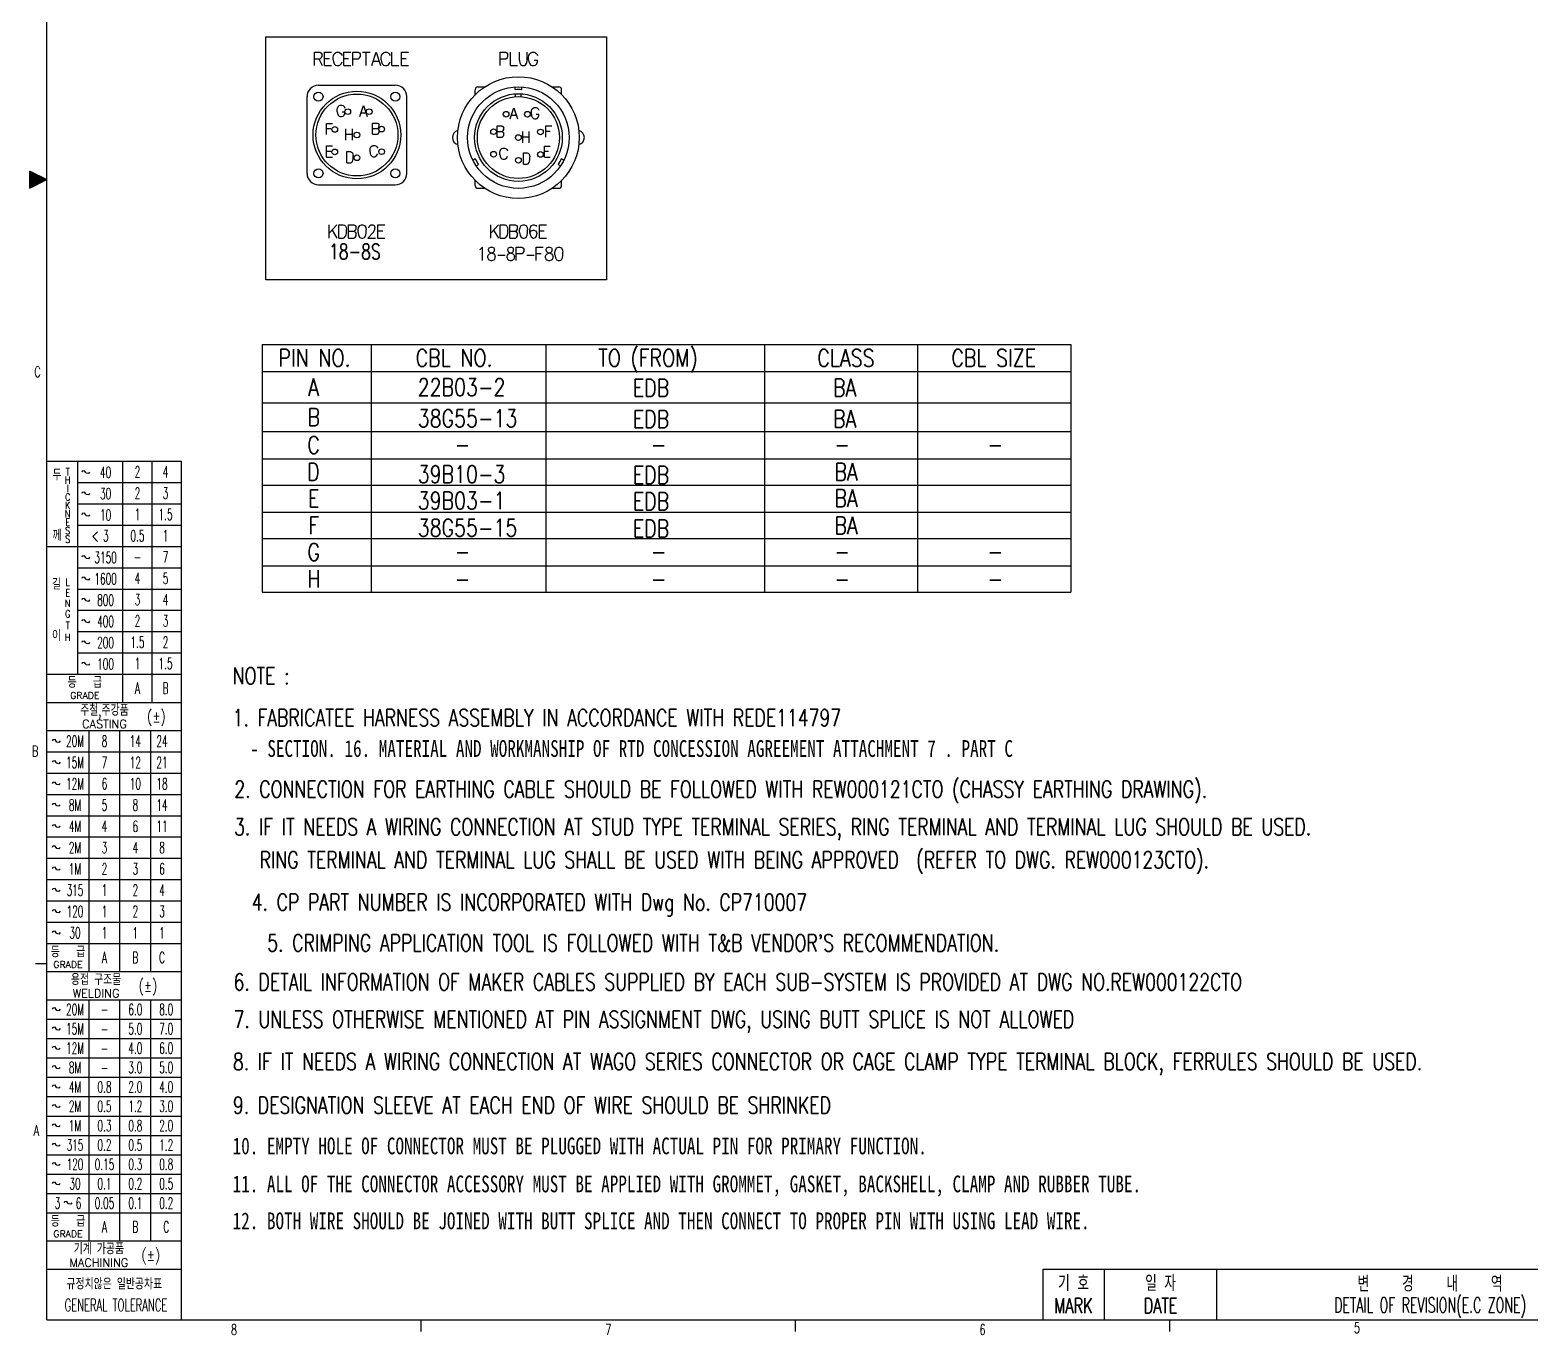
# Model space of a CAD drawing. Extents: x 260 to 819, y -886 to -443.
# Drawn here: x 270 to 537.3, y -875.6 to -643 of the extents above; entities that cross this region are included whole.
import ezdxf
from ezdxf.enums import TextEntityAlignment as Align

# ---------------------------------------------------------------- set-up
doc = ezdxf.new("R2010")
doc.units = 0
doc.header["$LTSCALE"] = 150
doc.header["$MEASUREMENT"] = 0
doc.linetypes.add('DASHED', pattern=[0.75, 0.5, -0.25])
doc.layers.get('0').update_dxf_attribs({"color": 6, "linetype": 'CONTINUOUS'})
doc.layers.add('현배선도', color=7, linetype='CONTINUOUS')
doc.styles.add('ROMANS', font='txt', dxfattribs={"height": 0.2})
doc.styles.get("Standard").update_dxf_attribs({"font": 'romans.shx', "width": 0.8, "bigfont": 'whgtxt.shx'})

# ---------------------------------------------------------------- blocks, each defined once
blk = doc.blocks.new('*H73')
at = {"color": 2, "linetype": 'Continuous'}
for p, q in [((-534.45, 202.67), (-536.42, 204.65)), ((-534.64, 202.58), (-536.42, 204.36)), ((-534.82, 202.48), (-536.42, 204.08)), ((-535.01, 202.39), (-536.42, 203.8)), ((-535.2, 202.29), (-536.42, 203.51)), ((-535.39, 202.2), (-536.42, 203.23)), ((-534.26, 202.77), (-536, 204.51)), ((-534.07, 202.86), (-535.43, 204.22)), ((-533.88, 202.96), (-534.86, 203.94)), ((-533.69, 203.05), (-534.29, 203.65)), ((-533.51, 203.15), (-533.72, 203.36)), ((-535.58, 202.11), (-536.42, 202.95)), ((-535.77, 202.01), (-536.42, 202.67)), ((-535.95, 201.92), (-536.42, 202.38)), ((-536.14, 201.82), (-536.42, 202.1)), ((-536.33, 201.73), (-536.42, 201.82))]:
    blk.add_line(p, q, dxfattribs=at)
blk = doc.blocks.new('*H74')
at = {"color": 2, "linetype": 'Continuous'}
for p, q in [((-536.36, 204.69), (-536.42, 204.63)), ((-536.17, 204.6), (-536.42, 204.35)), ((-535.98, 204.5), (-536.42, 204.06)), ((-535.79, 204.41), (-536.42, 203.78)), ((-535.61, 204.31), (-536.42, 203.5)), ((-535.42, 204.22), (-536.42, 203.21)), ((-535.23, 204.12), (-536.42, 202.93)), ((-535.04, 204.03), (-536.42, 202.65)), ((-534.85, 203.93), (-536.42, 202.37)), ((-534.67, 203.84), (-536.42, 202.08)), ((-534.48, 203.74), (-536.42, 201.8)), ((-534.29, 203.65), (-536.09, 201.85)), ((-534.1, 203.55), (-535.52, 202.13)), ((-533.91, 203.46), (-534.95, 202.42)), ((-533.72, 203.36), (-534.38, 202.71)), ((-533.54, 203.27), (-533.81, 202.99))]:
    blk.add_line(p, q, dxfattribs=at)
blk = doc.blocks.new('ansi-c')
at = {"color": 5, "linetype": 'Continuous'}
for p, q in [((-56.4, 358.06), (-56.4, 764.46)), ((-56.4, 511.06), (-32.4, 511.06)), ((-32.4, 358.06), (-32.4, 511.06)), ((-56.4, 463.06), (-32.4, 463.06)), ((-56.4, 415.06), (-32.4, 415.06)), ((-56.4, 367.06), (-32.4, 367.06)), ((121, 367.06), (283.5, 367.06)), ((-56.4, 358.06), (477, 358.06))]:
    blk.add_line(p, q, dxfattribs=at)
at = {"color": 2, "linetype": 'Continuous'}
for p, q in [((-59.42, 562.78), (-56.4, 561.26)), ((-59.42, 559.74), (-59.42, 562.78)), ((-59.42, 559.74), (-56.4, 561.26))]:
    blk.add_line(p, q, dxfattribs=at)
at = {"color": 210, "linetype": 'Continuous'}
for p, q in [((-58.45, 561.26), (-56.4, 561.26)), ((-50.9, 473.11), (-50.9, 511.06)), ((-42.9, 468.09), (-42.9, 511.06)), ((-37.65, 468.09), (-37.65, 511.06)), ((-50.9, 507.27), (-32.4, 507.27)), ((-50.9, 503.47), (-32.4, 503.47)), ((-50.9, 499.68), (-32.4, 499.68)), ((-56.4, 495.88), (-32.4, 495.88)), ((-50.9, 492.09), (-32.4, 492.09)), ((-50.9, 488.29), (-32.4, 488.29)), ((-50.9, 484.5), (-32.4, 484.5)), ((-50.9, 480.7), (-32.4, 480.7)), ((-50.9, 476.91), (-32.4, 476.91)), ((-56.4, 473.11), (-32.4, 473.11)), ((-56.4, 468.09), (-32.4, 468.09)), ((-48.9, 420.09), (-48.9, 463.06)), ((-43.4, 420.09), (-43.4, 463.06)), ((-37.9, 420.09), (-37.9, 463.06)), ((-56.4, 459.27), (-32.4, 459.27)), ((-56.4, 455.47), (-32.4, 455.47)), ((-56.4, 451.68), (-32.4, 451.68)), ((-56.4, 447.88), (-32.4, 447.88)), ((-56.4, 444.09), (-32.4, 444.09)), ((-56.4, 440.29), (-32.4, 440.29)), ((-56.4, 436.5), (-32.4, 436.5)), ((-56.4, 432.7), (-32.4, 432.7)), ((-56.4, 428.91), (-32.4, 428.91)), ((-56.4, 425.11), (-32.4, 425.11)), ((-58.45, 421.56), (-56.4, 421.56)), ((-56.4, 420.09), (-32.4, 420.09)), ((-48.9, 372.09), (-48.9, 415.06)), ((-43.4, 372.09), (-43.4, 415.06)), ((-37.9, 372.09), (-37.9, 415.06)), ((-56.4, 411.61), (-32.4, 411.61)), ((-56.4, 408.16), (-32.4, 408.16)), ((-56.4, 404.71), (-32.4, 404.71)), ((-56.4, 401.26), (-32.4, 401.26)), ((-56.4, 397.81), (-32.4, 397.81)), ((-56.4, 394.36), (-32.4, 394.36)), ((-56.4, 390.91), (-32.4, 390.91)), ((-56.4, 387.46), (-32.4, 387.46)), ((-56.4, 384.01), (-32.4, 384.01)), ((-56.4, 380.56), (-32.4, 380.56)), ((-56.4, 377.11), (-32.4, 377.11)), ((-56.4, 372.09), (-32.4, 372.09)), ((132, 358.06), (132, 367.06)), ((152, 358.06), (152, 367.06)), ((10.28, 355.96), (10.28, 358.06)), ((76.95, 355.96), (76.95, 358.06)), ((143.63, 355.96), (143.63, 358.06))]:
    blk.add_line(p, q, dxfattribs=at)
at = {"color": 5, "linetype": 'DASHED'}
blk.add_line((121, 367.06), (121, 358.06), dxfattribs=at)
at = {"color": 130, "linetype": 'Continuous'}
for points in [[(-48.8, 509.12), (-49.02, 508.86), (-49.41, 508.93), (-49.5, 509.08), (-49.5, 509.08), (-49.69, 509.37), (-50.1, 509.31), (-50.2, 509.12)], [(-48.8, 505.32), (-49.02, 505.06), (-49.41, 505.14), (-49.5, 505.28), (-49.5, 505.28), (-49.69, 505.58), (-50.1, 505.52), (-50.2, 505.32)], [(-48.8, 501.53), (-49.02, 501.27), (-49.41, 501.34), (-49.5, 501.49), (-49.5, 501.49), (-49.69, 501.78), (-50.1, 501.72), (-50.2, 501.53)], [(-48.8, 493.94), (-49.02, 493.68), (-49.41, 493.75), (-49.5, 493.9), (-49.5, 493.9), (-49.69, 494.19), (-50.1, 494.13), (-50.2, 493.94)], [(-48.8, 490.14), (-49.02, 489.88), (-49.41, 489.96), (-49.5, 490.1), (-49.5, 490.1), (-49.69, 490.4), (-50.1, 490.34), (-50.2, 490.14)], [(-48.8, 486.35), (-49.02, 486.09), (-49.41, 486.16), (-49.5, 486.31), (-49.5, 486.31), (-49.69, 486.6), (-50.1, 486.54), (-50.2, 486.35)], [(-48.8, 482.55), (-49.02, 482.29), (-49.41, 482.37), (-49.5, 482.51), (-49.5, 482.51), (-49.69, 482.81), (-50.1, 482.75), (-50.2, 482.55)], [(-48.8, 478.76), (-49.02, 478.5), (-49.41, 478.57), (-49.5, 478.72), (-49.5, 478.72), (-49.69, 479.01), (-50.1, 478.95), (-50.2, 478.76)], [(-48.8, 474.96), (-49.02, 474.7), (-49.41, 474.78), (-49.5, 474.92), (-49.5, 474.92), (-49.69, 475.22), (-50.1, 475.16), (-50.2, 474.96)], [(-54.05, 461.21), (-54.27, 460.95), (-54.66, 461.02), (-54.75, 461.17), (-54.75, 461.17), (-54.94, 461.46), (-55.35, 461.4), (-55.45, 461.21)], [(-54.05, 457.41), (-54.27, 457.15), (-54.66, 457.22), (-54.75, 457.37), (-54.75, 457.37), (-54.94, 457.66), (-55.35, 457.61), (-55.45, 457.41)], [(-54.05, 453.62), (-54.27, 453.36), (-54.66, 453.43), (-54.75, 453.58), (-54.75, 453.58), (-54.94, 453.87), (-55.35, 453.81), (-55.45, 453.62)], [(-54.05, 449.82), (-54.27, 449.56), (-54.66, 449.63), (-54.75, 449.78), (-54.75, 449.78), (-54.94, 450.07), (-55.35, 450.02), (-55.45, 449.82)], [(-54.05, 446.03), (-54.27, 445.77), (-54.66, 445.84), (-54.75, 445.99), (-54.75, 445.99), (-54.94, 446.28), (-55.35, 446.22), (-55.45, 446.03)], [(-54.05, 442.23), (-54.27, 441.97), (-54.66, 442.04), (-54.75, 442.19), (-54.75, 442.19), (-54.94, 442.48), (-55.35, 442.43), (-55.45, 442.23)], [(-54.05, 438.44), (-54.27, 438.18), (-54.66, 438.25), (-54.75, 438.4), (-54.75, 438.4), (-54.94, 438.69), (-55.35, 438.63), (-55.45, 438.44)], [(-54.05, 434.64), (-54.27, 434.38), (-54.66, 434.45), (-54.75, 434.6), (-54.75, 434.6), (-54.94, 434.89), (-55.35, 434.84), (-55.45, 434.64)], [(-54.05, 430.85), (-54.27, 430.59), (-54.66, 430.66), (-54.75, 430.81), (-54.75, 430.81), (-54.94, 431.1), (-55.35, 431.04), (-55.45, 430.85)], [(-54.05, 427.05), (-54.27, 426.79), (-54.66, 426.86), (-54.75, 427.01), (-54.75, 427.01), (-54.94, 427.3), (-55.35, 427.25), (-55.45, 427.05)], [(-54.05, 413.38), (-54.27, 413.12), (-54.66, 413.19), (-54.75, 413.34), (-54.75, 413.34), (-54.94, 413.63), (-55.35, 413.57), (-55.45, 413.38)], [(-54.05, 409.93), (-54.27, 409.67), (-54.66, 409.74), (-54.75, 409.89), (-54.75, 409.89), (-54.94, 410.18), (-55.35, 410.12), (-55.45, 409.93)], [(-54.05, 406.48), (-54.27, 406.22), (-54.66, 406.29), (-54.75, 406.44), (-54.75, 406.44), (-54.94, 406.73), (-55.35, 406.67), (-55.45, 406.48)], [(-54.05, 403.03), (-54.27, 402.77), (-54.66, 402.84), (-54.75, 402.99), (-54.75, 402.99), (-54.94, 403.28), (-55.35, 403.22), (-55.45, 403.03)], [(-54.05, 399.58), (-54.27, 399.32), (-54.66, 399.39), (-54.75, 399.54), (-54.75, 399.54), (-54.94, 399.83), (-55.35, 399.77), (-55.45, 399.58)], [(-54.05, 396.13), (-54.27, 395.87), (-54.66, 395.94), (-54.75, 396.09), (-54.75, 396.09), (-54.94, 396.38), (-55.35, 396.32), (-55.45, 396.13)], [(-54.05, 392.68), (-54.27, 392.42), (-54.66, 392.49), (-54.75, 392.64), (-54.75, 392.64), (-54.94, 392.93), (-55.35, 392.87), (-55.45, 392.68)], [(-54.05, 389.23), (-54.27, 388.97), (-54.66, 389.04), (-54.75, 389.19), (-54.75, 389.19), (-54.94, 389.48), (-55.35, 389.42), (-55.45, 389.23)], [(-54.05, 385.78), (-54.27, 385.52), (-54.66, 385.59), (-54.75, 385.74), (-54.75, 385.74), (-54.94, 386.03), (-55.35, 385.97), (-55.45, 385.78)], [(-54.05, 382.33), (-54.27, 382.07), (-54.66, 382.14), (-54.75, 382.29), (-54.75, 382.29), (-54.94, 382.58), (-55.35, 382.52), (-55.45, 382.33)], [(-51.95, 378.88), (-52.17, 378.62), (-52.56, 378.69), (-52.65, 378.84), (-52.65, 378.84), (-52.84, 379.13), (-53.25, 379.07), (-53.35, 378.88)]]:
    blk.add_lwpolyline(points, dxfattribs=at)
at = {"color": 7, "linetype": 'Continuous'}
for name in ['*H74', '*H73']:
    blk.add_blockref(name, (477, 358.06), dxfattribs=at)
at = {"color": 130, "linetype": 'Continuous'}
for s, height, width, p in [('C', 1.9, 0.655684, (-58.09, 527)), ('두', 2, 0.65, (-54.6, 508.66)), ('T', 1.3, 0.797385, (-52.7, 509.19)), ('H', 1.3, 0.797385, (-52.7, 507.69)), ('40', 2, 0.582, (-45.95, 509.08)), ('2', 2, 0.582, (-40.27, 509.17)), ('4', 2, 0.582, (-35.27, 509.17)), ('C', 1.3, 0.797385, (-52.7, 504.69)), ('I', 1.3, 0.797385, (-52.7, 506.19)), ('30', 2, 0.582, (-45.95, 505.28)), ('2', 2, 0.582, (-40.27, 505.37)), ('3', 2, 0.582, (-35.27, 505.37)), ('K', 1.3, 0.797385, (-52.7, 503.19)), ('10', 2, 0.582, (-45.95, 501.49)), ('1', 2, 0.582, (-40.27, 501.58)), ('1.5', 2, 0.582, (-35.27, 501.58)), ('N', 1.3, 0.797385, (-52.7, 501.69)), ('E', 1.3, 0.797385, (-52.7, 500.19)), ('께', 2, 0.65, (-54.6, 497.89)), ('S', 1.3, 0.797385, (-52.7, 498.69)), ('S', 1.3, 0.797385, (-52.7, 497.19)), ('< 3', 2, 0.582, (-46.9, 497.78)), ('0.5', 2, 0.582, (-40.27, 497.78)), ('1', 2, 0.582, (-35.27, 497.78)), ('3150', 2, 0.582, (-45.95, 493.9)), ('7', 2, 0.582, (-35.27, 493.99)), ('-', 2, 0.582, (-40.27, 493.99)), ('길', 2, 0.65, (-54.7, 489.19)), ('L', 1.3, 0.797385, (-52.7, 489.52)), ('1600', 2, 0.582, (-45.95, 490.1)), ('4', 2, 0.582, (-40.27, 490.19)), ('5', 2, 0.582, (-35.27, 490.19)), ('N', 1.3, 0.797385, (-52.7, 485.74)), ('E', 1.3, 0.797385, (-52.7, 487.63)), ('800', 2, 0.582, (-45.95, 486.31)), ('3', 2, 0.582, (-40.27, 486.4)), ('4', 2, 0.582, (-35.27, 486.4)), ('G', 1.3, 0.797385, (-52.7, 483.86)), ('이', 2, 0.65, (-54.7, 480.01)), ('T', 1.3, 0.797385, (-52.7, 481.77)), ('400', 2, 0.582, (-45.95, 482.51)), ('2', 2, 0.582, (-40.27, 482.6)), ('3', 2, 0.582, (-35.27, 482.6)), ('H', 1.3, 0.797385, (-52.7, 479.68)), ('200', 2, 0.582, (-45.95, 478.72)), ('1.5', 2, 0.582, (-40.27, 478.81)), ('2', 2, 0.582, (-35.27, 478.81)), ('100', 2, 0.582, (-45.95, 474.92)), ('1', 2, 0.582, (-40.27, 475.01)), ('1.5', 2, 0.582, (-35.27, 475.01)), ('등   급', 2, 0.65, (-49.65, 471.68)), ('A', 2, 0.582, (-40.27, 470.6)), ('B', 2, 0.582, (-35.27, 470.6)), ('GRADE', 1.2, 1.015333, (-49.65, 469.32)), ('주철,주강품', 2, 0.65, (-46.15, 466.71)), ('CASTING', 1.5, 0.982, (-46.15, 464.24)), ('(±)', 2, 0.782, (-36.9, 465.58)), ('B', 1.9, 0.655684, (-58.49, 459.39)), ('20M', 2, 0.582, (-51.4, 461.17)), ('8', 2, 0.582, (-46.15, 461.17)), ('14', 2, 0.582, (-40.65, 461.17)), ('24', 2, 0.582, (-35.9, 461.17)), ('15M', 2, 0.582, (-51.4, 457.37)), ('7', 2, 0.582, (-46.15, 457.37)), ('12', 2, 0.582, (-40.65, 457.37)), ('21', 2, 0.582, (-35.9, 457.37)), ('12M', 2, 0.582, (-51.4, 453.58)), ('6', 2, 0.582, (-46.15, 453.58)), ('10', 2, 0.582, (-40.65, 453.58)), ('18', 2, 0.582, (-35.9, 453.58)), ('8M', 2, 0.582, (-51.4, 449.78)), ('5', 2, 0.582, (-46.15, 449.78)), ('8', 2, 0.582, (-40.65, 449.78)), ('14', 2, 0.582, (-35.9, 449.78)), ('4M', 2, 0.582, (-51.4, 445.99)), ('4', 2, 0.582, (-46.15, 445.99)), ('6', 2, 0.582, (-40.65, 445.99)), ('11', 2, 0.582, (-35.9, 445.99)), ('2M', 2, 0.582, (-51.4, 442.19)), ('3', 2, 0.582, (-46.15, 442.19)), ('4', 2, 0.582, (-40.65, 442.19)), ('8', 2, 0.582, (-35.9, 442.19)), ('1M', 2, 0.582, (-51.4, 438.4)), ('2', 2, 0.582, (-46.15, 438.4)), ('3', 2, 0.582, (-40.65, 438.4)), ('6', 2, 0.582, (-35.9, 438.4)), ('315', 2, 0.582, (-51.4, 434.6)), ('1', 2, 0.582, (-46.15, 434.6)), ('2', 2, 0.582, (-40.65, 434.6)), ('4', 2, 0.582, (-35.9, 434.6)), ('120', 2, 0.582, (-51.4, 430.81)), ('1', 2, 0.582, (-46.15, 430.81)), ('2', 2, 0.582, (-40.65, 430.81)), ('3', 2, 0.582, (-35.9, 430.81)), ('30', 2, 0.582, (-51.4, 427.01)), ('1', 2, 0.582, (-46.15, 427.01)), ('1', 2, 0.582, (-40.65, 427.01)), ('1', 2, 0.582, (-35.9, 427.01)), ('등   급', 2, 0.65, (-52.65, 423.64)), ('A', 2, 0.582, (-46.15, 422.6)), ('B', 2, 0.582, (-40.65, 422.6)), ('C', 2, 0.582, (-35.9, 422.6)), ('GRADE', 1.2, 1.015333, (-52.65, 421.36)), ('용접 구조물', 2, 0.65, (-47.65, 418.71)), ('WELDING', 1.5, 0.982, (-47.65, 416.24)), ('(±)', 2, 0.782, (-38.4, 417.58)), ('20M', 2, 0.582, (-51.4, 413.34)), ('6.0', 2, 0.582, (-40.65, 413.34)), ('8.0', 2, 0.582, (-35.15, 413.34)), ('-', 2, 0.582, (-46.15, 413.34)), ('15M', 2, 0.582, (-51.4, 409.89)), ('-', 2, 0.582, (-46.15, 409.89)), ('5.0', 2, 0.582, (-40.65, 409.89)), ('7.0', 2, 0.582, (-35.15, 409.89)), ('12M', 2, 0.582, (-51.4, 406.44)), ('-', 2, 0.582, (-46.15, 406.44)), ('4.0', 2, 0.582, (-40.65, 406.44)), ('6.0', 2, 0.582, (-35.15, 406.44)), ('8M', 2, 0.582, (-51.4, 402.99)), ('3.0', 2, 0.582, (-40.65, 402.99)), ('5.0', 2, 0.582, (-35.15, 402.99)), ('-', 2, 0.582, (-46.15, 402.99)), ('4M', 2, 0.582, (-51.4, 399.54)), ('0.8', 2, 0.582, (-46.15, 399.54)), ('2.0', 2, 0.582, (-40.65, 399.54)), ('4.0', 2, 0.582, (-35.15, 399.54)), ('2M', 2, 0.582, (-51.4, 396.09)), ('0.5', 2, 0.582, (-46.15, 396.09)), ('1.2', 2, 0.582, (-40.65, 396.09)), ('3.0', 2, 0.582, (-35.15, 396.09)), ('1M', 2, 0.582, (-51.4, 392.64)), ('0.3', 2, 0.582, (-46.15, 392.64)), ('0.8', 2, 0.582, (-40.65, 392.64)), ('2.0', 2, 0.582, (-35.15, 392.64)), ('A', 1.9, 0.655684, (-58.29, 391.77)), ('315', 2, 0.582, (-51.4, 389.19)), ('0.2', 2, 0.582, (-46.15, 389.19)), ('0.5', 2, 0.582, (-40.65, 389.19)), ('1.2', 2, 0.582, (-35.15, 389.19)), ('120', 2, 0.582, (-51.4, 385.74)), ('0.15', 2, 0.582, (-46.15, 385.74)), ('0.3', 2, 0.582, (-40.65, 385.74)), ('0.8', 2, 0.582, (-35.15, 385.74)), ('30', 2, 0.582, (-51.4, 382.29)), ('0.1', 2, 0.582, (-46.15, 382.29)), ('0.2', 2, 0.582, (-40.65, 382.29)), ('0.5', 2, 0.582, (-35.15, 382.29)), ('3', 2, 0.582, (-54.52, 378.84)), ('6', 2, 0.582, (-50.77, 378.84)), ('0.05', 2, 0.582, (-46.15, 378.84)), ('0.1', 2, 0.582, (-40.65, 378.84)), ('0.2', 2, 0.582, (-35.15, 378.84)), ('등   급', 2, 0.65, (-52.65, 375.64)), ('A', 2, 0.582, (-46.15, 374.6)), ('B', 2, 0.582, (-40.65, 374.6)), ('C', 2, 0.582, (-35.15, 374.6)), ('GRADE', 1.2, 1.015333, (-52.65, 373.36)), ('기계 가공품', 2, 0.65, (-47.15, 370.71)), ('MACHINING', 1.5, 0.982, (-47.15, 368.24)), ('(±)', 2, 0.782, (-37.9, 369.58)), ('기 호', 2.8, 0.7, (126.5, 364.56)), ('일 자', 2.8, 0.7, (142, 364.56)), ('변    경    내    역', 2.8, 0.7, (190, 364.46)), ('규정치않은 일반공차표', 2, 0.65, (-44.4, 364.46)), ('GENERAL TOLERANCE', 2.2, 0.591091, (-44.1, 360.66)), ('MARK', 2.7, 0.700519, (126.5, 360.56)), ('DATE', 2.7, 0.700519, (142, 360.56)), ('DETAIL OF REVISION(E.C ZONE)', 2.7, 0.607926, (190, 360.66)), ('8', 1.9, 0.655684, (-23.08, 356.28)), ('7', 1.9, 0.655684, (43.6, 356.28)), ('6', 1.9, 0.655684, (110.27, 356.28)), ('5', 1.9, 0.655684, (176.97, 356.61))]:
    blk.add_text(s, height=height, dxfattribs=dict(at, width=width)).set_placement(p, align=Align.MIDDLE_CENTER)

msp = doc.modelspace()

# ---------------------------------------------------------------- linework, layer by layer
at = {"color": 7, "linetype": 'Continuous'}
for p, q in [((320.7, -647.01), (321.67, -647.01)), ((320.7, -649.37), (320.7, -647.01)), ((320.7, -648.15), (321.73, -648.15)), ((321.5, -648.15), (322.07, -649.37)), ((321.67, -647.01), (321.87, -647.12)), ((321.73, -648.15), (321.93, -648)), ((321.87, -647.12), (322.07, -647.39)), ((321.93, -648), (322.07, -647.77)), ((322.07, -647.77), (322.07, -647.39)), ((322.53, -647.01), (323.78, -647.01)), ((322.53, -649.37), (322.53, -647.01)), ((322.53, -648.11), (323.38, -648.11)), ((324.04, -647.92), (324.09, -647.58)), ((324.04, -648.38), (324.04, -647.92)), ((324.04, -648.38), (324.09, -648.72)), ((324.09, -647.58), (324.24, -647.28)), ((324.09, -648.72), (324.24, -649.06)), ((324.24, -647.28), (324.47, -647.09)), ((324.24, -649.06), (324.47, -649.29)), ((324.47, -647.09), (324.69, -647.01)), ((324.47, -649.29), (324.69, -649.37)), ((324.69, -647.01), (325.04, -647.01)), ((325.04, -647.01), (325.26, -647.09)), ((325.04, -649.37), (325.26, -649.29)), ((325.26, -647.09), (325.49, -647.28)), ((325.26, -649.29), (325.49, -649.06)), ((325.49, -647.28), (325.64, -647.58)), ((325.49, -649.06), (325.64, -648.72)), ((325.95, -647.01), (327.2, -647.01)), ((325.95, -649.37), (325.95, -647.01)), ((325.95, -648.11), (326.81, -648.11)), ((327.55, -647.01), (328.52, -647.01)), ((327.55, -649.37), (327.55, -647.01)), ((327.55, -648.15), (328.57, -648.15)), ((328.52, -647.01), (328.72, -647.12)), ((328.57, -648.15), (328.77, -648)), ((328.72, -647.12), (328.92, -647.39)), ((328.77, -648), (328.92, -647.77)), ((328.92, -647.77), (328.92, -647.39)), ((329.26, -647.01), (330.63, -647.01)), ((329.94, -649.37), (329.94, -647.01)), ((330.94, -649.37), (331.71, -647.01)), ((331.2, -648.57), (332.23, -648.57)), ((331.71, -647.01), (332.48, -649.37)), ((332.6, -647.92), (332.65, -647.58)), ((332.6, -648.38), (332.6, -647.92)), ((332.6, -648.38), (332.65, -648.72)), ((332.65, -647.58), (332.8, -647.28)), ((332.65, -648.72), (332.8, -649.06)), ((332.8, -647.28), (333.03, -647.09)), ((332.8, -649.06), (333.03, -649.29)), ((333.03, -647.09), (333.25, -647.01)), ((333.03, -649.29), (333.25, -649.37)), ((333.25, -647.01), (333.6, -647.01)), ((333.6, -647.01), (333.82, -647.09)), ((333.6, -649.37), (333.82, -649.29)), ((333.82, -647.09), (334.05, -647.28)), ((333.82, -649.29), (334.05, -649.06)), ((334.05, -647.28), (334.2, -647.58)), ((334.05, -649.06), (334.2, -648.72)), ((334.51, -649.37), (334.51, -647.01)), ((336.22, -647.01), (337.48, -647.01)), ((336.22, -649.37), (336.22, -647.01)), ((336.22, -648.11), (337.08, -648.11)), ((353.81, -647.01), (354.78, -647.01)), ((353.81, -649.37), (353.81, -647.01)), ((353.81, -648.15), (354.83, -648.15)), ((354.78, -647.01), (354.98, -647.12)), ((354.83, -648.15), (355.03, -648)), ((354.98, -647.12), (355.18, -647.39)), ((355.03, -648), (355.18, -647.77)), ((355.18, -647.77), (355.18, -647.39)), ((355.63, -649.37), (355.63, -647.01)), ((357.23, -648.49), (357.23, -647.01)), ((357.23, -648.49), (357.29, -648.91)), ((357.29, -648.91), (357.49, -649.22)), ((357.49, -649.22), (357.72, -649.37)), ((358.11, -649.37), (358.34, -649.22)), ((358.34, -649.22), (358.54, -648.91)), ((358.54, -648.91), (358.6, -648.49)), ((358.6, -648.49), (358.6, -647.01)), ((358.86, -647.92), (358.91, -647.58)), ((358.86, -648.38), (358.86, -647.92)), ((358.86, -648.38), (358.91, -648.72)), ((358.91, -647.58), (359.06, -647.28)), ((358.91, -648.72), (359.06, -649.06)), ((359.06, -647.28), (359.28, -647.09)), ((359.06, -649.06), (359.28, -649.29)), ((359.28, -647.09), (359.51, -647.01)), ((359.28, -649.29), (359.51, -649.37)), ((359.51, -647.01), (359.86, -647.01)), ((359.86, -647.01), (360.08, -647.09)), ((359.86, -649.37), (360.08, -649.29)), ((359.88, -648.42), (360.45, -648.42)), ((360.08, -647.09), (360.31, -647.28)), ((360.08, -649.29), (360.31, -649.06)), ((360.31, -647.28), (360.45, -647.58)), ((360.31, -649.06), (360.45, -648.72)), ((360.45, -648.72), (360.45, -648.42)), ((322.53, -649.37), (323.78, -649.37)), ((324.69, -649.37), (325.04, -649.37)), ((325.95, -649.37), (327.2, -649.37)), ((333.25, -649.37), (333.6, -649.37)), ((334.51, -649.37), (335.76, -649.37)), ((336.22, -649.37), (337.48, -649.37)), ((355.63, -649.37), (356.89, -649.37)), ((357.72, -649.37), (358.11, -649.37)), ((359.51, -649.37), (359.86, -649.37)), ((321.43, -652.88), (335.12, -652.88)), ((349.35, -654.56), (349.35, -653.68)), ((349.85, -653.17), (351.03, -653.17)), ((356.45, -653.67), (356.45, -653.17)), ((356.54, -654.92), (356.54, -654.41)), ((357.55, -654.92), (357.55, -654.41)), ((357.64, -653.67), (357.64, -653.17)), ((363.07, -653.17), (364.24, -653.17)), ((364.75, -654.56), (364.75, -653.68)), ((319.4, -668.59), (319.4, -654.9)), ((324.77, -657.23), (324.82, -656.94)), ((324.77, -657.61), (324.77, -657.23)), ((324.82, -656.94), (324.94, -656.68)), ((324.94, -656.68), (325.13, -656.52)), ((325.13, -656.52), (325.32, -656.46)), ((325.32, -656.46), (325.61, -656.46)), ((325.61, -656.46), (325.81, -656.52)), ((325.81, -656.52), (326, -656.68)), ((326, -656.68), (326.12, -656.94)), ((328.78, -658.46), (329.43, -656.47)), ((329.43, -656.47), (330.09, -658.46)), ((337.15, -668.59), (337.15, -654.9)), ((355.59, -658.88), (356.24, -656.88)), ((356.24, -656.88), (356.89, -658.88)), ((359.36, -657.64), (359.41, -657.35)), ((359.41, -657.35), (359.53, -657.09)), ((359.53, -657.09), (359.72, -656.93)), ((359.72, -656.93), (359.92, -656.87)), ((359.92, -656.87), (360.21, -656.87)), ((360.21, -656.87), (360.4, -656.93)), ((360.4, -656.93), (360.59, -657.09)), ((360.59, -657.09), (360.71, -657.35)), ((322.89, -659.68), (323.95, -659.68)), ((322.89, -661.67), (322.89, -659.68)), ((324.77, -657.61), (324.82, -657.9)), ((324.82, -657.9), (324.94, -658.19)), ((324.94, -658.19), (325.13, -658.38)), ((325.13, -658.38), (325.32, -658.45)), ((325.32, -658.45), (325.61, -658.45)), ((325.61, -658.45), (325.81, -658.38)), ((325.64, -657.64), (326.12, -657.64)), ((325.81, -658.38), (326, -658.19)), ((326, -658.19), (326.12, -657.9)), ((326.12, -657.9), (326.12, -657.64)), ((329, -657.79), (329.87, -657.79)), ((331.07, -659.63), (331.89, -659.63)), ((331.07, -661.62), (331.07, -659.63)), ((331.89, -659.63), (332.05, -659.72)), ((332.05, -659.72), (332.22, -659.95)), ((332.22, -660.27), (332.22, -659.95)), ((355.81, -658.2), (356.67, -658.2)), ((359.36, -658.02), (359.36, -657.64)), ((359.36, -658.02), (359.41, -658.31)), ((359.41, -658.31), (359.53, -658.6)), ((359.53, -658.6), (359.72, -658.8)), ((359.72, -658.8), (359.92, -658.86)), ((359.92, -658.86), (360.21, -658.86)), ((360.21, -658.86), (360.4, -658.8)), ((360.23, -658.06), (360.71, -658.06)), ((360.4, -658.8), (360.59, -658.6)), ((360.59, -658.6), (360.71, -658.31)), ((360.71, -658.31), (360.71, -658.06)), ((322.89, -660.61), (323.62, -660.61)), ((326.32, -662.67), (326.32, -660.68)), ((326.32, -661.61), (327.48, -661.61)), ((327.48, -662.67), (327.48, -660.68)), ((331.07, -660.59), (331.93, -660.59)), ((331.07, -661.62), (331.89, -661.62)), ((331.89, -661.62), (332.05, -661.52)), ((331.93, -660.59), (332.1, -660.46)), ((331.93, -660.59), (332.1, -660.72)), ((332.05, -661.52), (332.22, -661.3)), ((332.1, -660.46), (332.22, -660.27)), ((332.1, -660.72), (332.22, -660.98)), ((332.22, -661.3), (332.22, -660.98)), ((353.28, -660.13), (354.1, -660.13)), ((353.28, -662.13), (353.28, -660.13)), ((353.28, -661.1), (354.15, -661.1)), ((353.28, -662.13), (354.1, -662.13)), ((354.1, -660.13), (354.27, -660.23)), ((354.1, -662.13), (354.27, -662.03)), ((354.15, -661.1), (354.32, -660.97)), ((354.15, -661.1), (354.32, -661.23)), ((354.27, -660.23), (354.44, -660.46)), ((354.27, -662.03), (354.44, -661.81)), ((354.32, -660.97), (354.44, -660.78)), ((354.32, -661.23), (354.44, -661.49)), ((354.44, -660.78), (354.44, -660.46)), ((354.44, -661.81), (354.44, -661.49)), ((357.82, -663.13), (357.82, -661.13)), ((357.82, -662.07), (358.97, -662.07)), ((358.97, -663.13), (358.97, -661.13)), ((361.96, -660.13), (363.02, -660.13)), ((361.96, -662.13), (361.96, -660.13)), ((361.96, -661.07), (362.68, -661.07)), ((322.89, -663.7), (323.95, -663.7)), ((322.89, -665.69), (322.89, -663.7)), ((322.89, -664.63), (323.62, -664.63)), ((326.49, -664.72), (327.16, -664.72)), ((326.49, -666.71), (326.49, -664.72)), ((327.16, -664.72), (327.33, -664.79)), ((327.33, -664.79), (327.48, -664.95)), ((327.48, -664.95), (327.57, -665.14)), ((327.57, -665.14), (327.64, -665.43)), ((330.63, -664.41), (330.67, -664.12)), ((330.63, -664.8), (330.63, -664.41)), ((330.63, -664.8), (330.67, -665.09)), ((330.67, -664.12), (330.79, -663.86)), ((330.67, -665.09), (330.79, -665.37)), ((330.79, -663.86), (330.99, -663.7)), ((330.79, -665.37), (330.99, -665.57)), ((330.99, -663.7), (331.18, -663.64)), ((331.18, -663.64), (331.47, -663.64)), ((331.47, -663.64), (331.66, -663.7)), ((331.66, -663.7), (331.85, -663.86)), ((331.66, -665.57), (331.85, -665.37)), ((331.85, -663.86), (331.98, -664.12)), ((331.85, -665.37), (331.98, -665.09)), ((353.74, -664.84), (353.78, -664.55)), ((353.74, -665.22), (353.74, -664.84)), ((353.74, -665.22), (353.78, -665.51)), ((353.78, -664.55), (353.9, -664.29)), ((353.9, -664.29), (354.1, -664.13)), ((354.1, -664.13), (354.29, -664.07)), ((354.29, -664.07), (354.58, -664.07)), ((354.58, -664.07), (354.77, -664.13)), ((354.77, -664.13), (354.97, -664.29)), ((354.97, -664.29), (355.09, -664.55)), ((357.95, -664.95), (358.62, -664.95)), ((357.95, -666.94), (357.95, -664.95)), ((358.62, -664.95), (358.79, -665.01)), ((358.79, -665.01), (358.94, -665.17)), ((358.94, -665.17), (359.03, -665.36)), ((359.03, -665.36), (359.11, -665.65)), ((361.67, -663.72), (362.73, -663.72)), ((361.67, -665.71), (361.67, -663.72)), ((361.67, -664.65), (362.39, -664.65)), ((322.89, -665.69), (323.95, -665.69)), ((326.49, -666.71), (327.16, -666.71)), ((327.14, -666.71), (327.33, -666.65)), ((327.33, -666.65), (327.48, -666.46)), ((327.48, -666.46), (327.57, -666.26)), ((327.57, -666.26), (327.64, -665.98)), ((327.64, -665.98), (327.64, -665.43)), ((330.99, -665.57), (331.18, -665.63)), ((331.18, -665.63), (331.47, -665.63)), ((331.47, -665.63), (331.66, -665.57)), ((348.93, -666.21), (349.35, -665.96)), ((349.52, -667.24), (349.95, -666.99)), ((353.78, -665.51), (353.9, -665.8)), ((353.9, -665.8), (354.1, -666)), ((354.1, -666), (354.29, -666.06)), ((354.29, -666.06), (354.58, -666.06)), ((354.58, -666.06), (354.77, -666)), ((354.77, -666), (354.97, -665.8)), ((354.97, -665.8), (355.09, -665.51)), ((357.95, -666.94), (358.62, -666.94)), ((358.6, -666.94), (358.79, -666.87)), ((358.79, -666.87), (358.94, -666.68)), ((358.94, -666.68), (359.03, -666.49)), ((359.03, -666.49), (359.11, -666.2)), ((359.11, -666.2), (359.11, -665.65)), ((361.67, -665.71), (362.73, -665.71)), ((364.14, -666.99), (364.57, -667.24)), ((364.74, -665.96), (365.17, -666.21)), ((321.43, -670.62), (335.12, -670.62)), ((349.35, -670.73), (349.35, -669.85)), ((364.75, -670.73), (364.75, -669.85)), ((349.85, -671.24), (351.03, -671.24)), ((363.07, -671.24), (364.24, -671.24)), ((323.34, -680.11), (323.34, -677.75)), ((323.34, -679.24), (324.71, -677.75)), ((323.86, -678.7), (324.71, -680.11)), ((325.06, -677.75), (325.85, -677.75)), ((325.06, -680.11), (325.06, -677.75)), ((325.85, -677.75), (326.05, -677.83)), ((326.05, -677.83), (326.23, -678.02)), ((326.23, -678.02), (326.34, -678.25)), ((326.34, -678.25), (326.42, -678.59)), ((326.42, -679.24), (326.42, -678.59)), ((326.77, -677.75), (327.74, -677.75)), ((326.77, -680.11), (326.77, -677.75)), ((327.74, -677.75), (327.94, -677.87)), ((327.79, -678.89), (327.99, -678.74)), ((327.94, -677.87), (328.14, -678.13)), ((327.99, -678.74), (328.14, -678.51)), ((328.14, -678.51), (328.14, -678.13)), ((328.51, -678.63), (328.59, -678.25)), ((328.51, -679.12), (328.51, -678.63)), ((328.59, -678.25), (328.79, -677.87)), ((328.79, -677.87), (329.11, -677.75)), ((329.11, -677.75), (329.34, -677.75)), ((329.34, -677.75), (329.65, -677.87)), ((329.65, -677.87), (329.85, -678.25)), ((329.85, -678.25), (329.93, -678.63)), ((329.93, -679.16), (329.93, -678.63)), ((330.39, -678.21), (330.51, -677.98)), ((330.39, -678.32), (330.39, -678.21)), ((330.51, -677.98), (330.59, -677.87)), ((330.59, -677.87), (330.79, -677.75)), ((330.79, -677.75), (331.13, -677.75)), ((331.13, -677.75), (331.33, -677.87)), ((331.22, -679.05), (331.42, -678.74)), ((331.33, -677.87), (331.42, -678.02)), ((331.42, -678.02), (331.5, -678.29)), ((331.42, -678.74), (331.5, -678.51)), ((331.5, -678.51), (331.5, -678.29)), ((332.02, -677.75), (333.27, -677.75)), ((332.02, -680.11), (332.02, -677.75)), ((352.11, -680.11), (352.11, -677.75)), ((352.11, -679.24), (353.48, -677.75)), ((352.62, -678.7), (353.48, -680.11)), ((353.82, -677.75), (354.62, -677.75)), ((353.82, -680.11), (353.82, -677.75)), ((354.62, -677.75), (354.82, -677.83)), ((354.82, -677.83), (354.99, -678.02)), ((354.99, -678.02), (355.1, -678.25)), ((355.1, -678.25), (355.19, -678.59)), ((355.19, -679.24), (355.19, -678.59)), ((355.53, -677.75), (356.5, -677.75)), ((355.53, -680.11), (355.53, -677.75)), ((356.5, -677.75), (356.7, -677.87)), ((356.56, -678.89), (356.76, -678.74)), ((356.7, -677.87), (356.9, -678.13)), ((356.76, -678.74), (356.9, -678.51)), ((356.9, -678.51), (356.9, -678.13)), ((357.27, -678.63), (357.36, -678.25)), ((357.27, -679.12), (357.27, -678.63)), ((357.36, -678.25), (357.56, -677.87)), ((357.56, -677.87), (357.87, -677.75)), ((357.87, -677.75), (358.1, -677.75)), ((358.1, -677.75), (358.41, -677.87)), ((358.41, -677.87), (358.61, -678.25)), ((358.61, -678.25), (358.7, -678.63)), ((358.7, -679.16), (358.7, -678.63)), ((359.1, -678.7), (359.18, -678.17)), ((359.1, -679.24), (359.1, -678.7)), ((359.18, -678.17), (359.38, -677.87)), ((359.35, -678.82), (359.67, -678.7)), ((359.38, -677.87), (359.7, -677.75)), ((359.67, -678.7), (359.78, -678.7)), ((359.7, -677.75), (359.87, -677.75)), ((359.78, -678.7), (360.1, -678.82)), ((359.87, -677.75), (360.18, -677.87)), ((360.18, -677.87), (360.27, -678.06)), ((360.78, -677.75), (362.04, -677.75)), ((360.78, -680.11), (360.78, -677.75)), ((325.06, -680.11), (325.85, -680.11)), ((325.83, -680.11), (326.05, -680.04)), ((326.05, -680.04), (326.23, -679.81)), ((326.23, -679.81), (326.34, -679.58)), ((326.34, -679.58), (326.42, -679.24)), ((326.77, -678.89), (327.79, -678.89)), ((326.77, -680.11), (327.74, -680.11)), ((327.74, -680.11), (327.94, -680)), ((327.79, -678.89), (327.99, -679.05)), ((327.94, -680), (328.14, -679.73)), ((327.99, -679.05), (328.14, -679.35)), ((328.14, -679.73), (328.14, -679.35)), ((328.51, -679.12), (328.59, -679.62)), ((328.59, -679.62), (328.79, -680)), ((328.79, -680), (329.11, -680.11)), ((329.11, -680.11), (329.34, -680.11)), ((329.34, -680.11), (329.65, -680)), ((329.65, -680), (329.85, -679.62)), ((329.85, -679.62), (329.93, -679.16)), ((330.25, -680.11), (331.22, -679.05)), ((330.25, -680.11), (331.62, -680.11)), ((332.02, -678.86), (332.87, -678.86)), ((332.02, -680.11), (333.27, -680.11)), ((353.82, -680.11), (354.62, -680.11)), ((354.59, -680.11), (354.82, -680.04)), ((354.82, -680.04), (354.99, -679.81)), ((354.99, -679.81), (355.1, -679.58)), ((355.1, -679.58), (355.19, -679.24)), ((355.53, -678.89), (356.56, -678.89)), ((355.53, -680.11), (356.5, -680.11)), ((356.5, -680.11), (356.7, -680)), ((356.56, -678.89), (356.76, -679.05)), ((356.7, -680), (356.9, -679.73)), ((356.76, -679.05), (356.9, -679.35)), ((356.9, -679.73), (356.9, -679.35)), ((357.27, -679.12), (357.36, -679.62)), ((357.36, -679.62), (357.56, -680)), ((357.56, -680), (357.87, -680.11)), ((357.87, -680.11), (358.1, -680.11)), ((358.1, -680.11), (358.41, -680)), ((358.41, -680), (358.61, -679.62)), ((358.61, -679.62), (358.7, -679.16)), ((359.1, -679.27), (359.18, -679.01)), ((359.1, -679.24), (359.18, -679.66)), ((359.18, -679.01), (359.35, -678.82)), ((359.18, -679.66), (359.35, -679.92)), ((359.35, -679.92), (359.67, -680.11)), ((359.67, -680.11), (359.78, -680.11)), ((359.78, -680.11), (360.1, -680)), ((360.1, -678.82), (360.27, -679.05)), ((360.1, -680), (360.27, -679.77)), ((360.27, -679.05), (360.35, -679.35)), ((360.27, -679.77), (360.35, -679.46)), ((360.35, -679.46), (360.35, -679.35)), ((360.78, -678.86), (361.64, -678.86)), ((360.78, -680.11), (362.04, -680.11)), ((350.15, -682.18), (350.32, -682.07)), ((350.32, -682.07), (350.63, -681.76)), ((350.63, -684.12), (350.63, -681.76)), ((351.6, -683.4), (351.69, -683.17)), ((351.6, -683.63), (351.6, -683.4)), ((351.6, -683.63), (351.69, -683.86)), ((351.69, -683.17), (351.89, -682.94)), ((351.69, -683.86), (351.86, -684.01)), ((351.75, -682.07), (351.86, -681.88)), ((351.75, -682.33), (351.75, -682.07)), ((351.75, -682.33), (351.8, -682.52)), ((351.8, -682.52), (351.89, -682.64)), ((351.86, -681.88), (352.15, -681.76)), ((351.86, -684.01), (352.15, -684.12)), ((351.89, -682.64), (352.03, -682.71)), ((351.89, -682.94), (352.49, -682.71)), ((352.03, -682.71), (352.66, -682.94)), ((352.15, -681.76), (352.37, -681.76)), ((352.37, -681.76), (352.66, -681.88)), ((352.37, -684.12), (352.66, -684.01)), ((352.49, -682.71), (352.63, -682.64)), ((352.63, -682.64), (352.72, -682.52)), ((352.66, -681.88), (352.77, -682.07)), ((352.66, -682.94), (352.86, -683.17)), ((352.66, -684.01), (352.86, -683.86)), ((352.72, -682.52), (352.77, -682.33)), ((352.77, -682.33), (352.77, -682.07)), ((352.86, -683.17), (352.94, -683.4)), ((352.86, -683.86), (352.94, -683.63)), ((352.94, -683.63), (352.94, -683.4)), ((353.4, -683.17), (354.71, -683.17)), ((355.03, -683.4), (355.11, -683.17)), ((355.03, -683.63), (355.03, -683.4)), ((355.03, -683.63), (355.11, -683.86)), ((355.11, -683.17), (355.31, -682.94)), ((355.11, -683.86), (355.28, -684.01)), ((355.17, -682.07), (355.28, -681.88)), ((355.17, -682.33), (355.17, -682.07)), ((355.17, -682.33), (355.23, -682.52)), ((355.23, -682.52), (355.31, -682.64)), ((355.28, -681.88), (355.57, -681.76)), ((355.28, -684.01), (355.57, -684.12)), ((355.31, -682.64), (355.46, -682.71)), ((355.31, -682.94), (355.91, -682.71)), ((355.46, -682.71), (356.08, -682.94)), ((355.57, -681.76), (355.8, -681.76)), ((355.8, -681.76), (356.08, -681.88)), ((355.8, -684.12), (356.08, -684.01)), ((355.91, -682.71), (356.05, -682.64)), ((356.05, -682.64), (356.14, -682.52)), ((356.08, -681.88), (356.2, -682.07)), ((356.08, -682.94), (356.28, -683.17)), ((356.08, -684.01), (356.28, -683.86)), ((356.14, -682.52), (356.2, -682.33)), ((356.2, -682.33), (356.2, -682.07)), ((356.28, -683.17), (356.37, -683.4)), ((356.28, -683.86), (356.37, -683.63)), ((356.37, -683.63), (356.37, -683.4)), ((356.68, -681.76), (357.65, -681.76)), ((356.68, -684.12), (356.68, -681.76)), ((356.68, -682.9), (357.71, -682.9)), ((357.65, -681.76), (357.85, -681.88)), ((357.71, -682.9), (357.91, -682.75)), ((357.85, -681.88), (358.05, -682.14)), ((357.91, -682.75), (358.05, -682.52)), ((358.05, -682.52), (358.05, -682.14)), ((358.54, -683.17), (359.85, -683.17)), ((360.22, -681.76), (361.48, -681.76)), ((360.22, -684.12), (360.22, -681.76)), ((360.22, -682.87), (361.08, -682.87)), ((361.88, -683.4), (361.96, -683.17)), ((361.88, -683.63), (361.88, -683.4)), ((361.88, -683.63), (361.96, -683.86)), ((361.96, -683.17), (362.16, -682.94)), ((361.96, -683.86), (362.13, -684.01)), ((362.02, -682.07), (362.13, -681.88)), ((362.02, -682.33), (362.02, -682.07)), ((362.02, -682.33), (362.08, -682.52)), ((362.08, -682.52), (362.16, -682.64)), ((362.13, -681.88), (362.42, -681.76)), ((362.13, -684.01), (362.42, -684.12)), ((362.16, -682.64), (362.3, -682.71)), ((362.16, -682.94), (362.76, -682.71)), ((362.3, -682.71), (362.93, -682.94)), ((362.42, -681.76), (362.65, -681.76)), ((362.65, -681.76), (362.93, -681.88)), ((362.65, -684.12), (362.93, -684.01)), ((362.76, -682.71), (362.9, -682.64)), ((362.9, -682.64), (362.99, -682.52)), ((362.93, -681.88), (363.05, -682.07)), ((362.93, -682.94), (363.13, -683.17)), ((362.93, -684.01), (363.13, -683.86)), ((362.99, -682.52), (363.05, -682.33)), ((363.05, -682.33), (363.05, -682.07)), ((363.13, -683.17), (363.22, -683.4)), ((363.13, -683.86), (363.22, -683.63)), ((363.22, -683.63), (363.22, -683.4)), ((363.56, -682.64), (363.64, -682.26)), ((363.56, -683.13), (363.56, -682.64)), ((363.56, -683.13), (363.64, -683.63)), ((363.64, -682.26), (363.84, -681.88)), ((363.64, -683.63), (363.84, -684.01)), ((363.84, -681.88), (364.16, -681.76)), ((363.84, -684.01), (364.16, -684.12)), ((364.16, -681.76), (364.39, -681.76)), ((364.39, -681.76), (364.7, -681.88)), ((364.39, -684.12), (364.7, -684.01)), ((364.7, -681.88), (364.9, -682.26)), ((364.7, -684.01), (364.9, -683.63)), ((364.9, -682.26), (364.99, -682.64)), ((364.9, -683.63), (364.99, -683.17)), ((364.99, -683.17), (364.99, -682.64)), ((352.15, -684.12), (352.37, -684.12)), ((355.57, -684.12), (355.8, -684.12)), ((362.42, -684.12), (362.65, -684.12)), ((364.16, -684.12), (364.39, -684.12))]:
    msp.add_line(p, q, dxfattribs=at)
at = {"color": 0}
msp.add_line((330.82, -699.07), (330.82, -743.21), dxfattribs=at)
msp.add_lwpolyline([(312.04, -644.25), (372.77, -644.25), (372.77, -687.54), (312.04, -687.54)], close=True, dxfattribs=at)
at = {"color": 7, "linetype": 'Continuous'}
for centre, radius in [((357.05, -662.21), 10.85), ((328.28, -661.75), 7.81), ((321.43, -654.9), 0.811), ((328.28, -661.75), 7.3), ((335.12, -654.9), 0.811), ((357.05, -662.21), 9.05), ((357.05, -662.21), 7.81), ((357.05, -662.21), 7.81), ((357.05, -662.21), 7.81), ((326.66, -657.59), 0.507), ((330.47, -657.59), 0.507), ((357.05, -662.21), 7.3), ((357.05, -662.21), 7.3), ((357.05, -662.21), 7.3), ((354.86, -658.04), 0.507), ((358.66, -658.04), 0.507), ((324.34, -660.75), 0.507), ((328.28, -661.75), 0.507), ((332.69, -660.7), 0.507), ((352.63, -661.16), 0.507), ((357.05, -662.21), 0.507), ((360.98, -661.21), 0.507), ((324.34, -664.77), 0.507), ((328.28, -665.8), 0.507), ((332.69, -664.72), 0.507), ((352.63, -665.18), 0.507), ((360.98, -665.22), 0.507), ((321.43, -668.59), 0.811), ((335.12, -668.59), 0.811), ((357.05, -666.26), 0.507)]:
    msp.add_circle(centre, radius, dxfattribs=at)
for centre, radius, start, end in [((321.43, -654.9), 2.03, 90, 180), ((335.12, -654.9), 2.03, 0, 90), ((349.85, -653.68), 0.507, 90, 180), ((357.05, -662.21), 8.56, 86.0179, 93.9821), ((364.24, -653.68), 0.507, 0, 90), ((346.59, -662.21), 1.3, 104.5595, 255.4405), ((367.5, -662.21), 1.3, 284.5595, 75.4405), ((357.05, -662.21), 8.56, 206.0179, 213.9821), ((357.05, -662.21), 8.56, 326.0179, 333.9821), ((321.43, -668.59), 2.03, 180, 270), ((335.12, -668.59), 2.03, 270, 0), ((349.85, -670.73), 0.507, 180, 270), ((364.24, -670.73), 0.507, 270, 0)]:
    msp.add_arc(centre, radius, start, end, dxfattribs=at)
at = {"layer": '현배선도', "color": 0}
for p, q in [((311.42, -699.07), (311.42, -703.92)), ((311.42, -699.07), (400.88, -699.07)), ((330.82, -699.07), (330.82, -703.92)), ((361.91, -699.07), (361.91, -703.92)), ((400.88, -699.07), (428.16, -699.07)), ((400.88, -699.07), (400.88, -703.92)), ((428.16, -699.07), (455.44, -699.07)), ((428.16, -699.07), (428.16, -703.92)), ((455.44, -699.07), (455.44, -703.92)), ((311.42, -703.92), (330.82, -703.92)), ((311.42, -703.92), (311.42, -709.47)), ((330.82, -703.92), (330.82, -709.47)), ((330.82, -703.92), (400.88, -703.92)), ((361.91, -703.92), (361.91, -709.47)), ((400.88, -703.92), (428.16, -703.92)), ((400.88, -703.92), (400.88, -709.47)), ((428.16, -703.92), (455.44, -703.92)), ((428.16, -703.92), (428.16, -709.47)), ((455.44, -703.92), (455.44, -709.47)), ((311.42, -709.47), (330.82, -709.47)), ((311.42, -709.47), (311.42, -714.6)), ((330.82, -709.47), (330.82, -714.6)), ((330.82, -709.47), (400.88, -709.47)), ((361.91, -709.47), (361.91, -714.6)), ((400.88, -709.47), (428.16, -709.47)), ((400.88, -709.47), (400.88, -714.6)), ((428.16, -709.47), (455.44, -709.47)), ((428.16, -709.47), (428.16, -714.6)), ((455.44, -709.47), (455.44, -714.6)), ((311.42, -714.6), (330.82, -714.6)), ((311.42, -714.6), (311.42, -719.45)), ((330.82, -714.6), (330.82, -719.45)), ((330.82, -714.6), (400.88, -714.6)), ((361.91, -714.6), (361.91, -719.45)), ((400.88, -714.6), (428.16, -714.6)), ((400.88, -714.6), (400.88, -719.45)), ((428.16, -714.6), (455.44, -714.6)), ((428.16, -714.6), (428.16, -719.45)), ((455.44, -714.6), (455.44, -719.45)), ((311.42, -719.45), (330.82, -719.45)), ((311.42, -719.45), (311.42, -724.14)), ((330.82, -719.45), (330.82, -724.14)), ((330.82, -719.45), (400.88, -719.45)), ((361.91, -719.45), (361.91, -724.14)), ((400.88, -719.45), (428.16, -719.45)), ((400.88, -719.45), (400.88, -724.14)), ((428.16, -719.45), (455.44, -719.45)), ((428.16, -719.45), (428.16, -724.14)), ((455.44, -719.45), (455.44, -724.14)), ((311.42, -724.14), (330.82, -724.14)), ((311.42, -724.14), (311.42, -728.99)), ((330.82, -724.14), (330.82, -728.99)), ((330.82, -724.14), (400.88, -724.14)), ((361.91, -724.14), (361.91, -728.99)), ((400.88, -724.14), (428.16, -724.14)), ((400.88, -724.14), (400.88, -728.99)), ((428.16, -724.14), (455.44, -724.14)), ((428.16, -724.14), (428.16, -728.99)), ((455.44, -724.14), (455.44, -728.99)), ((311.42, -728.99), (330.82, -728.99)), ((311.42, -728.99), (311.42, -733.67)), ((330.82, -728.99), (330.82, -733.67)), ((330.82, -728.99), (400.88, -728.99)), ((361.91, -728.99), (361.91, -733.67)), ((400.88, -728.99), (428.16, -728.99)), ((400.88, -728.99), (400.88, -733.67)), ((428.16, -728.99), (455.44, -728.99)), ((428.16, -728.99), (428.16, -733.67)), ((455.44, -728.99), (455.44, -733.67)), ((311.42, -733.67), (330.82, -733.67)), ((311.42, -733.67), (311.42, -738.52)), ((330.82, -733.67), (330.82, -738.52)), ((330.82, -733.67), (400.88, -733.67)), ((361.91, -733.67), (361.91, -738.52)), ((400.88, -733.67), (428.16, -733.67)), ((400.88, -733.67), (400.88, -738.52)), ((428.16, -733.67), (455.44, -733.67)), ((428.16, -733.67), (428.16, -738.52)), ((455.44, -733.67), (455.44, -738.52)), ((311.42, -738.52), (330.82, -738.52)), ((311.42, -738.52), (311.42, -743.21)), ((330.82, -738.52), (330.82, -743.21)), ((330.82, -738.52), (400.88, -738.52)), ((361.91, -738.52), (361.91, -743.21)), ((400.88, -738.52), (428.16, -738.52)), ((400.88, -738.52), (400.88, -743.21)), ((428.16, -738.52), (455.44, -738.52)), ((428.16, -738.52), (428.16, -743.21)), ((455.44, -738.52), (455.44, -743.21)), ((311.42, -743.21), (330.82, -743.21)), ((330.82, -743.21), (400.88, -743.21)), ((400.88, -743.21), (428.16, -743.21)), ((428.16, -743.21), (455.44, -743.21))]:
    msp.add_line(p, q, dxfattribs=at)

# ---------------------------------------------------------------- block references
at = {"linetype": 'DASHED'}
msp.add_blockref('ansi-c', (329.46, -1230.96), dxfattribs=at)
msp.add_blockref('ansi-c', (329.46, -1230.96), dxfattribs=at)

# ---------------------------------------------------------------- texts
at = {"color": 7, "width": 0.75}
for s, height, p in [('18-8S', 2.7, (323.31, -682.52)), ('NOTE : ', 3, (306.15, -758.16)), ('1. FABRICATEE HARNESS ASSEMBLY IN ACCORDANCE WITH REDE114797', 3, (306.15, -765.6)), ('2. CONNECTION FOR EARTHING CABLE SHOULD BE FOLLOWED WITH REW000121CTO (CHASSY EARTHING DRAWING).', 3, (306.45, -778.36)), ('3. IF IT NEEDS A WIRING CONNECTION AT STUD TYPE TERMINAL SERIES, RING TERMINAL AND TERMINAL LUG SHOULD BE USED.', 3, (306.4, -785.05)), ('RING TERMINAL AND TERMINAL LUG SHALL BE USED WITH BEING APPROVED  (REFER TO DWG. REW000123CTO).', 3, (310.95, -790.93)), ('6. DETAIL INFORMATION OF MAKER CABLES SUPPLIED BY EACH SUB-SYSTEM IS PROVIDED AT DWG NO.REW000122CTO', 3, (306.31, -812.71)), ('7. UNLESS OTHERWISE MENTIONED AT PIN ASSIGNMENT DWG, USING BUTT SPLICE IS NOT ALLOWED ', 3, (306.31, -819.36)), ('8. IF IT NEEDS A WIRING CONNECTION AT WAGO SERIES CONNECTOR OR CAGE CLAMP TYPE TERMINAL BLOCK, FERRULES SHOULD BE USED.', 3, (306.19, -826.89)), ('9. DESIGNATION SLEEVE AT EACH END OF WIRE SHOULD BE SHRINKED', 3, (306.19, -834.68))]:
    msp.add_text(s, height=height, dxfattribs=at).set_placement(p, align=Align.MIDDLE_LEFT)
at = {"color": 255, "linetype": 'Continuous', "width": 0.75}
for s, p in [('4. CP PART NUMBER IS INCORPORATED WITH Dwg No. CP710007', (359.01, -798.48)), ("5. CRIMPING APPLICATION TOOL IS FOLLOWED WITH T&B VENDOR'S RECOMMENDATION.", (377.5, -805.75))]:
    msp.add_text(s, height=3, dxfattribs=at).set_placement(p, align=Align.MIDDLE_CENTER)
at = {"layer": '현배선도', "color": 0, "width": 0.8}
for s, p in [('PIN NO.', (314.3, -703.03)), ('CBL NO.', (338.74, -703.03)), ('TO (FROM)', (371.28, -703.03)), ('CLASS', (410.3, -703.03)), ('CBL SIZE', (434.18, -703.03)), ('A', (319.61, -708.24)), ('22B03-2', (339.11, -708.24)), ('EDB', (377.45, -708.37)), ('BA', (413.11, -708.33)), ('B', (319.49, -713.58)), ('38G55-13', (339.11, -713.8)), ('BA', (413.11, -713.88)), ('EDB', (377.45, -713.93)), ('C', (319.45, -718.57)), ('-', (345.69, -718.49)), ('-', (380.65, -718.49)), ('-', (413.36, -718.49)), ('-', (440.63, -718.49)), ('D', (319.42, -723.34)), ('39B10-3', (339.11, -723.77)), ('EDB', (377.45, -723.9)), ('BA', (413.36, -723.34)), ('E', (319.57, -728.11)), ('39B03-1', (339.11, -728.46)), ('EDB', (377.45, -728.59)), ('BA', (413.36, -728.03)), ('F', (319.62, -732.88)), ('38G55-15', (339.11, -733.31)), ('EDB', (377.45, -733.44)), ('BA', (413.36, -732.88)), ('G', (319.47, -737.64)), ('-', (345.69, -737.56)), ('-', (380.65, -737.56)), ('-', (413.36, -737.56)), ('-', (440.63, -737.56)), ('H', (319.47, -742.41)), ('-', (345.69, -742.41)), ('-', (380.65, -742.41)), ('-', (413.36, -742.41)), ('-', (440.63, -742.41))]:
    msp.add_text(s, height=3.1, dxfattribs=at).set_placement(p)
at = {"layer": '현배선도', "color": 0, "linetype": 'DASHED', "ltscale": 0.05, "style": 'ROMANS', "width": 0.75}
for s, p in [('   - SECTION. 16. MATERIAL AND WORKMANSHIP OF RTD CONCESSION AGREEMENT ATTACHMENT 7 . PART C ', (304.69, -771.1)), ('10. EMPTY HOLE OF CONNECTOR MUST BE PLUGGED WITH ACTUAL PIN FOR PRIMARY FUNCTION.', (306.14, -841.93)), ('11. ALL OF THE CONNECTOR ACCESSORY MUST BE APPLIED WITH GROMMET, GASKET, BACKSHELL, CLAMP AND RUBBER TUBE.', (306.14, -848.7)), ('12. BOTH WIRE SHOULD BE JOINED WITH BUTT SPLICE AND THEN CONNECT TO PROPER PIN WITH USING LEAD WIRE.', (306.14, -855.29))]:
    msp.add_text(s, height=2.9925, dxfattribs=at).set_placement(p, align=Align.MIDDLE_LEFT)

doc.saveas('drawing.dxf')
